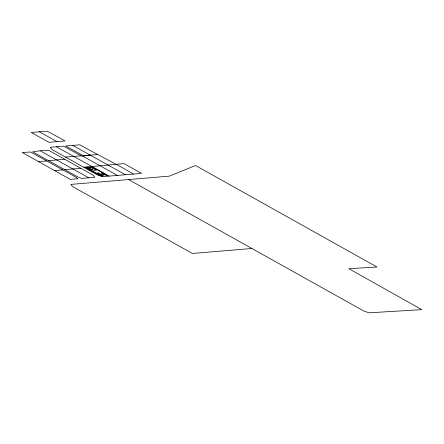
<?xml version="1.0" encoding="UTF-8"?>
<svg xmlns="http://www.w3.org/2000/svg" width="444" height="444" viewBox="0 0 444 444"><rect width="100%" height="100%" fill="white"/><g stroke="black" fill="none" stroke-linecap="round" stroke-linejoin="round"><path stroke-width="0.67" d="M40.16 150.766L32.656 151.837L78.571 177.323L81.763 178.399L94.899 177.295L93.229 175.186L48.535 150.227L40.16 150.766L88.806 177.811M64.569 159.185L48.635 160.706M80.797 168.248L64.807 169.68M57.026 141.636L48.979 142.313L31.169 132.478L47.314 131.191L65.09 140.964L57.026 141.636L39.155 131.674M83.755 167.244L124.026 163.608L141.542 173.388L117.349 175.413L84.066 156.843L83.256 155.655L65.612 146.009L79.837 144.822C97.597 154.762 115.851 163.647 133.394 174.065M92.907 167.366L86.253 167.926L99.012 175.053L105.666 174.492M89.022 169.247L89.932 169.17L87.518 167.821M95.321 168.714L94.061 168.82L91.647 167.471M88.711 170.013L92.58 169.686M95.166 169.469L96.453 169.358M102.403 172.683L101.11 172.788L106.066 175.558L107.359 175.447L91.497 166.594M96.953 173.671L97.863 173.598L100.277 174.947M103.252 173.143L101.992 173.249L104.407 174.597M117.349 175.413L102.692 176.645L97.353 174.842L51.837 149.417L50.161 147.314L63.548 146.187L81.174 155.811L84.066 156.843M251.831 248.485L192.402 253.474L72.511 186.519L70.835 184.41L169.497 176.124L195.504 165.495L377.006 267.011L348.834 268.698L421.8 309.651L369.103 312.809L363.747 310.983L128.571 179.565M65.573 157.093L81.174 155.811M125.413 174.736L90.282 155.15L83.261 155.65L97.308 154.579M54.556 170.574L62.815 169.897M38.539 161.61L46.709 160.961M56.421 146.786L109.18 176.102M72.722 145.416L90.282 155.15M90.204 166.7L96.553 170.246L93.967 170.463L87.623 166.922M86.336 167.027L91.292 169.797M97.236 173.116L102.198 175.885M86.608 167.899L99.367 175.019M85.043 167.138L89.999 169.902M98.529 173.01L95.948 173.227L100.905 175.991L103.485 175.774L98.529 173.01M77.511 178.754L70.274 179.365L22.2 152.47L30.597 152.014L76.496 177.489L77.511 178.754"/></g></svg>
